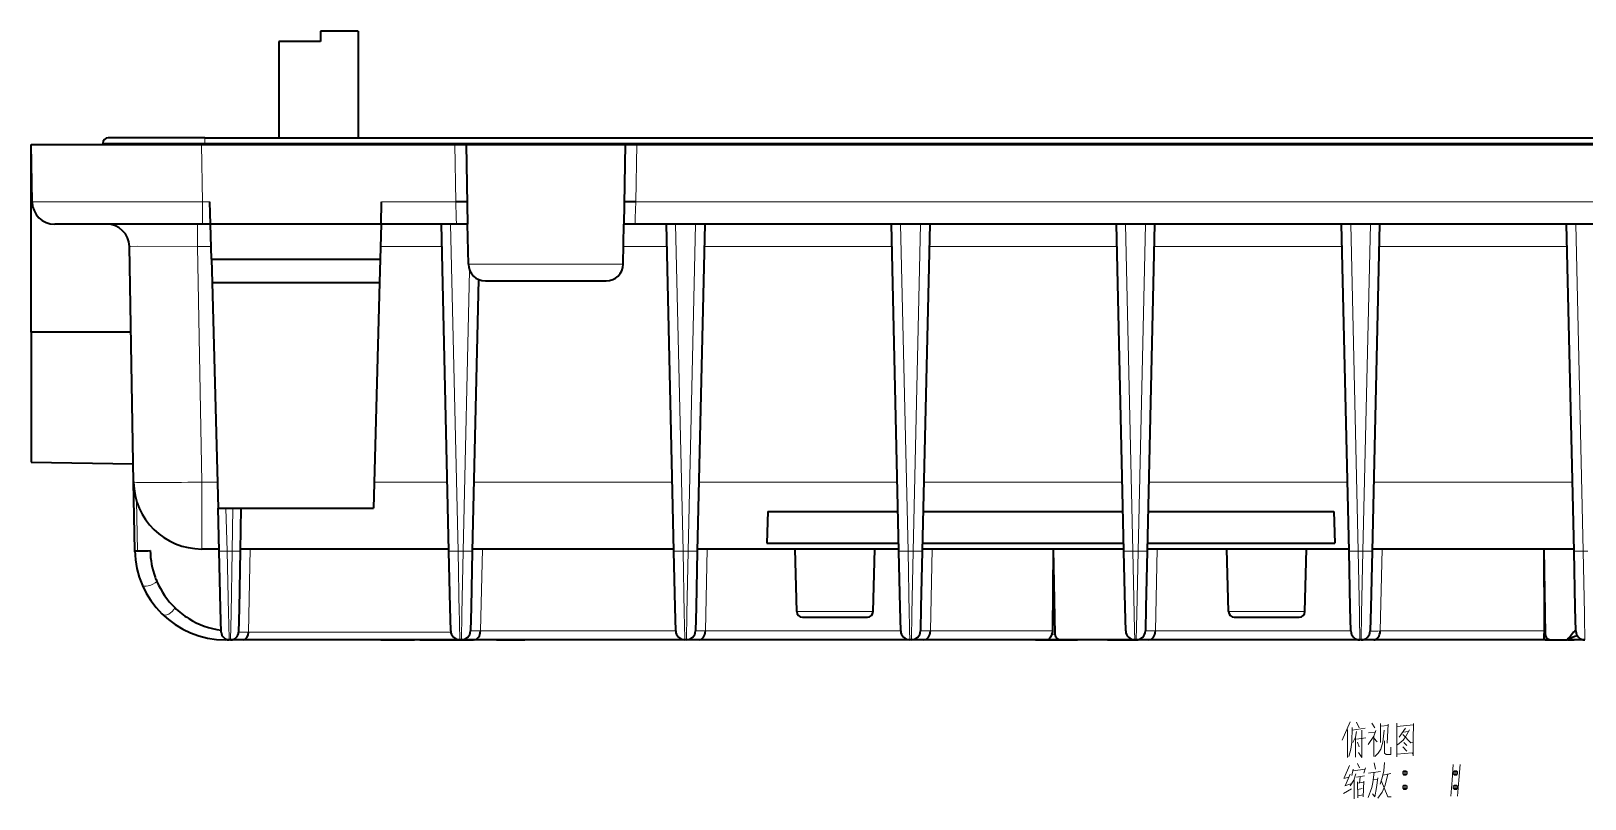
# Model space of a CAD drawing. Header units: millimetres. Extents: x -2350 to -557, y -483 to 312.
# Drawn here: x -2179 to -2042.3, y -278.7 to -211.1 of the extents above; entities that cross this region are included whole.
import ezdxf

# ---------------------------------------------------------------- set-up
doc = ezdxf.new("R2010")
doc.units = ezdxf.units.MM
doc.header["$LTSCALE"] = 0.5
doc.layers.get('0').update_dxf_attribs({"lineweight": 0})

msp = doc.modelspace()

# ---------------------------------------------------------------- linework, layer by layer
at = {"color": 7, "lineweight": 35, "ltscale": 0.022648}
msp.add_line((-2153.533, -211.097), (-2153.549, -212.002), dxfattribs=at)
at = {"color": 7, "lineweight": 35, "ltscale": 0.083135}
msp.add_line((-2150.208, -211.097), (-2153.533, -211.097), dxfattribs=at)
at = {"color": 7, "lineweight": 35, "ltscale": 0.235}
msp.add_line((-2150.208, -211.097), (-2150.208, -220.497), dxfattribs=at)
at = {"color": 7, "lineweight": 35, "ltscale": 0.091469}
msp.add_line((-2153.549, -212.002), (-2157.208, -212.002), dxfattribs=at)
at = {"color": 7, "lineweight": 35, "ltscale": 0.212355}
msp.add_line((-2157.208, -212.002), (-2157.208, -220.497), dxfattribs=at)
at = {"color": 7, "lineweight": 35, "ltscale": 0.374943}
msp.add_line((-2179.008, -221.097), (-2164.01, -221.097), dxfattribs=at)
at = {"color": 7, "lineweight": 35, "ltscale": 0.126192}
msp.add_line((-2178.92, -226.143), (-2179.008, -221.097), dxfattribs=at)
at = {"color": 7, "lineweight": 35, "ltscale": 0.4125}
msp.add_line((-2179.008, -237.597), (-2179.008, -221.097), dxfattribs=at)
at = {"color": 7, "lineweight": 35, "ltscale": 0.002964}
msp.add_line((-2172.706, -220.978), (-2172.708, -221.097), dxfattribs=at)
msp.add_line((-2172.706, -220.978), (-2172.708, -221.097), dxfattribs=at)
at = {"color": 7, "lineweight": 35, "ltscale": 0.002962}
msp.add_line((-2172.706, -220.978), (-2172.708, -221.096), dxfattribs=at)
at = {"color": 7, "lineweight": 13, "ltscale": 0.224948}
msp.add_line((-2172.706, -220.978), (-2163.708, -220.978), dxfattribs=at)
at = {"color": 7, "lineweight": 35, "ltscale": 0.2127}
msp.add_line((-2163.708, -220.497), (-2172.216, -220.497), dxfattribs=at)
at = {"color": 7, "lineweight": 13, "ltscale": 0.125892}
for p, q in [((-2163.922, -226.131), (-2164.01, -221.097)), ((-2141.62, -226.131), (-2141.708, -221.097)), ((-2125.708, -221.097), (-2125.796, -226.131))]:
    msp.add_line(p, q, dxfattribs=at)
at = {"color": 7, "lineweight": 35}
for p, q in [((-2164.01, -221.097), (-2141.708, -221.097)), ((-2163.708, -220.497), (-1963.708, -220.497)), ((-2125.708, -221.097), (-2001.708, -221.097)), ((-2142.229, -256.876), (-2142.882, -228.097)), ((-2001.569, -228.097), (-2125.847, -228.097)), ((-2122.429, -256.876), (-2123.082, -228.097)), ((-2119.721, -228.097), (-2120.374, -256.876)), ((-2102.629, -256.876), (-2103.282, -228.097)), ((-2099.921, -228.097), (-2100.574, -256.876)), ((-2082.829, -256.876), (-2083.482, -228.097)), ((-2080.121, -228.097), (-2080.774, -256.876)), ((-2063.012, -256.878), (-2063.665, -228.097)), ((-2060.338, -228.097), (-2060.991, -256.878)), ((-2043.212, -256.878), (-2043.865, -228.097)), ((-2169.989, -250.801), (-2170.352, -230.062)), ((-2139.632, -232.968), (-2140.174, -256.876)), ((-2086.995, -264.694), (-2161.885, -264.694)), ((-2062.111, -264.694), (-2160.36, -264.694)), ((-2090.613, -264.694), (-2140.056, -264.694)), ((-2062.111, -264.694), (-2140.021, -264.694)), ((-2106.795, -264.694), (-2135.553, -264.694)), ((-2062.111, -264.694), (-2120.221, -264.694))]:
    msp.add_line(p, q, dxfattribs=at)
at = {"color": 7, "lineweight": 13, "ltscale": 0.012037}
msp.add_line((-2163.708, -220.497), (-2163.708, -220.978), dxfattribs=at)
at = {"color": 7, "lineweight": 13}
for p, q in [((-1963.708, -220.978), (-2163.708, -220.978)), ((-2001.62, -226.131), (-2125.796, -226.131)), ((-2142.082, -228.097), (-2141.429, -256.876)), ((-2122.282, -228.097), (-2121.629, -256.876)), ((-2121.174, -256.876), (-2120.521, -228.097)), ((-2102.482, -228.097), (-2101.829, -256.876)), ((-2101.374, -256.876), (-2100.721, -228.097)), ((-2082.682, -228.097), (-2082.029, -256.876)), ((-2081.574, -256.876), (-2080.921, -228.097)), ((-2062.865, -228.097), (-2062.212, -256.878)), ((-2061.791, -256.878), (-2061.138, -228.097)), ((-2043.065, -228.097), (-2042.412, -256.878)), ((-2163.99, -250.801), (-2164.352, -230.062)), ((-2140.974, -256.876), (-2140.413, -232.164))]:
    msp.add_line(p, q, dxfattribs=at)
at = {"color": 7, "lineweight": 13, "ltscale": 0.002964}
msp.add_line((-2163.708, -221.097), (-2163.708, -220.978), dxfattribs=at)
at = {"color": 7, "lineweight": 35, "ltscale": 0.024997}
for p, q in [((-2141.708, -221.097), (-2140.708, -221.097)), ((-2126.708, -221.097), (-2125.708, -221.097))]:
    msp.add_line(p, q, dxfattribs=at)
at = {"color": 7, "lineweight": 35, "ltscale": 0.35}
msp.add_line((-2140.708, -221.097), (-2126.708, -221.097), dxfattribs=at)
at = {"color": 7, "lineweight": 35, "ltscale": 0.175027}
for p, q in [((-2140.708, -221.097), (-2140.586, -228.097)), ((-2126.708, -221.097), (-2126.83, -228.097))]:
    msp.add_line(p, q, dxfattribs=at)
at = {"color": 7, "lineweight": 13, "ltscale": 0.049127}
for p, q in [((-2163.922, -226.131), (-2163.922, -228.097)), ((-2164.352, -230.062), (-2164.352, -228.097))]:
    msp.add_line(p, q, dxfattribs=at)
at = {"color": 7, "lineweight": 13, "ltscale": 0.016359}
msp.add_line((-2163.268, -226.131), (-2163.922, -226.131), dxfattribs=at)
at = {"color": 7, "lineweight": 35, "ltscale": 0.02513}
msp.add_line((-2163.239, -227.136), (-2163.268, -226.131), dxfattribs=at)
at = {"color": 7, "lineweight": 35, "ltscale": 0.04914}
msp.add_line((-2148.208, -228.097), (-2148.157, -226.132), dxfattribs=at)
at = {"color": 7, "lineweight": 13, "ltscale": 0.163414}
msp.add_line((-2141.62, -226.131), (-2148.157, -226.132), dxfattribs=at)
at = {"color": 7, "lineweight": 13, "ltscale": 0.034965}
msp.add_line((-2141.583, -227.53), (-2141.62, -226.131), dxfattribs=at)
at = {"color": 7, "lineweight": 13, "ltscale": 0.034964}
msp.add_line((-2125.796, -226.131), (-2125.831, -227.53), dxfattribs=at)
at = {"color": 7, "lineweight": 35, "ltscale": 0.003375}
msp.add_line((-2176.785, -228.097), (-2176.92, -228.097), dxfattribs=at)
at = {"color": 7, "lineweight": 35, "ltscale": 0.014321}
msp.add_line((-2176.213, -228.097), (-2176.785, -228.097), dxfattribs=at)
at = {"color": 7, "lineweight": 35, "ltscale": 0.03025}
msp.add_line((-2175.003, -228.097), (-2176.213, -228.097), dxfattribs=at)
at = {"color": 7, "lineweight": 35, "ltscale": 0.02097}
msp.add_line((-2174.164, -228.097), (-2175.003, -228.097), dxfattribs=at)
at = {"color": 7, "lineweight": 35, "ltscale": 0.052971}
msp.add_line((-2172.045, -228.097), (-2174.164, -228.097), dxfattribs=at)
at = {"color": 7, "lineweight": 35, "ltscale": 0.078407}
msp.add_line((-2168.909, -228.097), (-2172.045, -228.097), dxfattribs=at)
at = {"color": 7, "lineweight": 35, "ltscale": 0.076074}
msp.add_line((-2165.866, -228.097), (-2168.909, -228.097), dxfattribs=at)
at = {"color": 7, "lineweight": 35, "ltscale": 0.048581}
msp.add_line((-2163.922, -228.097), (-2165.866, -228.097), dxfattribs=at)
at = {"color": 7, "lineweight": 35, "ltscale": 0.01786}
msp.add_line((-2163.208, -228.097), (-2163.922, -228.097), dxfattribs=at)
at = {"color": 7, "lineweight": 35, "ltscale": 0.02402}
msp.add_line((-2163.208, -228.097), (-2163.239, -227.136), dxfattribs=at)
at = {"color": 7, "lineweight": 35, "ltscale": 0.375}
msp.add_line((-2148.208, -228.097), (-2163.208, -228.097), dxfattribs=at)
at = {"color": 7, "lineweight": 35, "ltscale": 0.077043}
for p, q in [((-2163.127, -231.177), (-2163.208, -228.097)), ((-2148.208, -228.097), (-2148.289, -231.177))]:
    msp.add_line(p, q, dxfattribs=at)
at = {"color": 7, "lineweight": 35, "ltscale": 0.165987}
msp.add_line((-2141.569, -228.097), (-2148.208, -228.097), dxfattribs=at)
at = {"color": 7, "lineweight": 13, "ltscale": 0.014179}
msp.add_line((-2141.569, -228.097), (-2141.583, -227.53), dxfattribs=at)
at = {"color": 7, "lineweight": 35, "ltscale": 0.01674}
msp.add_line((-2140.899, -228.097), (-2141.569, -228.097), dxfattribs=at)
at = {"color": 7, "lineweight": 35, "ltscale": 0.007419}
msp.add_line((-2140.602, -228.097), (-2140.899, -228.097), dxfattribs=at)
at = {"color": 7, "lineweight": 35, "ltscale": 0.000408936}
msp.add_line((-2140.586, -228.097), (-2140.602, -228.097), dxfattribs=at)
at = {"color": 7, "lineweight": 35, "ltscale": 0.088168}
for p, q in [((-2140.524, -231.623), (-2140.586, -228.097)), ((-2126.892, -231.623), (-2126.83, -228.097))]:
    msp.add_line(p, q, dxfattribs=at)
at = {"color": 7, "lineweight": 35, "ltscale": 0.000442537}
msp.add_line((-2126.812, -228.097), (-2126.83, -228.097), dxfattribs=at)
at = {"color": 7, "lineweight": 35, "ltscale": 0.007416}
msp.add_line((-2126.516, -228.098), (-2126.812, -228.097), dxfattribs=at)
at = {"color": 7, "lineweight": 13, "ltscale": 0.01418}
msp.add_line((-2125.831, -227.53), (-2125.847, -228.097), dxfattribs=at)
at = {"color": 7, "lineweight": 13, "ltscale": 0.029897}
msp.add_line((-2164.352, -230.062), (-2163.157, -230.062), dxfattribs=at)
at = {"color": 7, "lineweight": 13, "ltscale": 0.13555}
msp.add_line((-2148.259, -230.062), (-2142.837, -230.062), dxfattribs=at)
at = {"color": 7, "lineweight": 13, "ltscale": 0.095676}
msp.add_line((-2126.864, -230.062), (-2123.037, -230.062), dxfattribs=at)
at = {"color": 7, "lineweight": 13, "ltscale": 0.413203}
for p, q in [((-2119.766, -230.062), (-2103.237, -230.062)), ((-2099.966, -230.062), (-2083.437, -230.062))]:
    msp.add_line(p, q, dxfattribs=at)
at = {"color": 7, "lineweight": 13, "ltscale": 0.413632}
msp.add_line((-2080.166, -230.062), (-2063.62, -230.062), dxfattribs=at)
at = {"color": 7, "lineweight": 13, "ltscale": 0.414059}
msp.add_line((-2060.383, -230.062), (-2043.82, -230.062), dxfattribs=at)
at = {"color": 7, "lineweight": 35, "ltscale": 0.370966}
msp.add_line((-2163.127, -231.177), (-2148.289, -231.177), dxfattribs=at)
at = {"color": 7, "lineweight": 35, "ltscale": 0.051362}
for p, q in [((-2163.127, -231.177), (-2163.074, -233.231)), ((-2148.289, -231.177), (-2148.342, -233.231))]:
    msp.add_line(p, q, dxfattribs=at)
at = {"color": 7, "lineweight": 13, "ltscale": 0.340814}
msp.add_line((-2140.524, -231.623), (-2126.892, -231.623), dxfattribs=at)
at = {"color": 7, "lineweight": 35, "ltscale": 0.368277}
msp.add_line((-2163.074, -233.231), (-2148.342, -233.231), dxfattribs=at)
at = {"color": 7, "lineweight": 35, "ltscale": 0.496809}
for p, q in [((-2163.074, -233.231), (-2162.553, -253.097)), ((-2148.342, -233.231), (-2148.863, -253.097))]:
    msp.add_line(p, q, dxfattribs=at)
at = {"color": 7, "lineweight": 35, "ltscale": 0.265823}
msp.add_line((-2139.024, -233.097), (-2128.392, -233.097), dxfattribs=at)
at = {"color": 7, "lineweight": 35, "ltscale": 0.286425}
msp.add_line((-2179.008, -237.597), (-2179.008, -249.054), dxfattribs=at)
at = {"color": 7, "lineweight": 35, "ltscale": 0.219701}
msp.add_line((-2170.22, -237.599), (-2179.008, -237.597), dxfattribs=at)
at = {"color": 7, "lineweight": 35, "ltscale": 0.224802}
msp.add_line((-2179.008, -249.054), (-2170.017, -249.21), dxfattribs=at)
msp.add_line((-2179.008, -249.054), (-2170.017, -249.21), dxfattribs=at)
msp.add_line((-2179.008, -249.054), (-2170.017, -249.21), dxfattribs=at)
at = {"color": 7, "lineweight": 35, "ltscale": 0.15084}
msp.add_line((-2169.884, -256.834), (-2169.989, -250.801), dxfattribs=at)
at = {"color": 7, "lineweight": 13, "ltscale": 0.034424}
msp.add_line((-2162.613, -250.801), (-2163.99, -250.801), dxfattribs=at)
at = {"color": 7, "lineweight": 13, "ltscale": 0.147382}
msp.add_line((-2163.99, -250.801), (-2163.99, -256.697), dxfattribs=at)
at = {"color": 7, "lineweight": 13, "ltscale": 0.160893}
msp.add_line((-2142.367, -250.801), (-2148.803, -250.801), dxfattribs=at)
at = {"color": 7, "lineweight": 13, "ltscale": 0.436736}
for p, q in [((-2122.567, -250.801), (-2140.036, -250.801)), ((-2120.236, -250.801), (-2102.767, -250.801)), ((-2100.436, -250.801), (-2082.967, -250.801))]:
    msp.add_line(p, q, dxfattribs=at)
at = {"color": 7, "lineweight": 13, "ltscale": 0.437164}
msp.add_line((-2080.636, -250.801), (-2063.15, -250.801), dxfattribs=at)
at = {"color": 7, "lineweight": 13, "ltscale": 0.437592}
msp.add_line((-2060.853, -250.801), (-2043.35, -250.801), dxfattribs=at)
at = {"color": 7, "lineweight": 13, "ltscale": 0.109545}
msp.add_line((-2169.65, -256.838), (-2169.726, -252.457), dxfattribs=at)
at = {"color": 7, "lineweight": 35, "ltscale": 0.342267}
msp.add_line((-2162.553, -253.097), (-2148.863, -253.097), dxfattribs=at)
at = {"color": 7, "lineweight": 35, "ltscale": 0.094576}
msp.add_line((-2162.454, -256.878), (-2162.553, -253.097), dxfattribs=at)
at = {"color": 7, "lineweight": 13, "ltscale": 0.094515}
msp.add_line((-2161.854, -253.097), (-2161.755, -256.876), dxfattribs=at)
at = {"color": 7, "lineweight": 13, "ltscale": 0.094497}
msp.add_line((-2161.319, -256.876), (-2161.253, -253.097), dxfattribs=at)
at = {"color": 7, "lineweight": 35, "ltscale": 0.094405}
msp.add_line((-2160.553, -253.097), (-2160.619, -256.872), dxfattribs=at)
at = {"color": 7, "lineweight": 35, "ltscale": 0.070043}
for p, q in [((-2114.16, -253.397), (-2114.258, -256.197)), ((-2064.356, -253.397), (-2064.258, -256.197))]:
    msp.add_line(p, q, dxfattribs=at)
at = {"color": 7, "lineweight": 35, "ltscale": 0.286307}
msp.add_line((-2114.16, -253.397), (-2102.708, -253.397), dxfattribs=at)
at = {"color": 7, "lineweight": 35, "ltscale": 0.43968}
msp.add_line((-2100.495, -253.397), (-2082.908, -253.397), dxfattribs=at)
at = {"color": 7, "lineweight": 35, "ltscale": 0.408485}
msp.add_line((-2080.695, -253.397), (-2064.356, -253.397), dxfattribs=at)
at = {"color": 7, "lineweight": 35, "ltscale": 0.000777966}
msp.add_line((-2169.884, -256.865), (-2169.884, -256.834), dxfattribs=at)
at = {"color": 7, "lineweight": 35, "ltscale": 0.001448}
msp.add_line((-2169.883, -256.892), (-2169.884, -256.834), dxfattribs=at)
at = {"color": 7, "lineweight": 35, "ltscale": 0.002058}
msp.add_line((-2169.882, -256.916), (-2169.884, -256.834), dxfattribs=at)
at = {"color": 7, "lineweight": 35, "ltscale": 0.002623}
msp.add_line((-2169.882, -256.939), (-2169.884, -256.834), dxfattribs=at)
at = {"color": 7, "lineweight": 35, "ltscale": 0.000494851}
msp.add_line((-2169.649, -256.858), (-2169.65, -256.838), dxfattribs=at)
at = {"color": 7, "lineweight": 35, "ltscale": 0.038284}
msp.add_line((-2162.459, -256.697), (-2163.99, -256.697), dxfattribs=at)
at = {"color": 7, "lineweight": 35, "ltscale": 0.038283}
msp.add_line((-2162.459, -256.697), (-2163.99, -256.697), dxfattribs=at)
at = {"color": 7, "lineweight": 35, "ltscale": 0.126406}
msp.add_line((-2162.322, -261.933), (-2162.454, -256.878), dxfattribs=at)
at = {"color": 7, "lineweight": 13, "ltscale": 0.010886}
msp.add_line((-2161.755, -256.876), (-2161.319, -256.876), dxfattribs=at)
at = {"color": 7, "lineweight": 13, "ltscale": 0.138517}
msp.add_line((-2161.755, -256.876), (-2161.627, -262.415), dxfattribs=at)
at = {"color": 7, "lineweight": 13, "ltscale": 0.138496}
msp.add_line((-2161.407, -262.415), (-2161.319, -256.876), dxfattribs=at)
at = {"color": 7, "lineweight": 35, "ltscale": 0.126382}
msp.add_line((-2160.619, -256.872), (-2160.707, -261.927), dxfattribs=at)
at = {"color": 7, "lineweight": 35, "ltscale": 0.459579}
msp.add_line((-2142.233, -256.697), (-2160.616, -256.697), dxfattribs=at)
at = {"color": 7, "lineweight": 35, "ltscale": 0.456073}
msp.add_line((-2142.233, -256.697), (-2160.476, -256.697), dxfattribs=at)
at = {"color": 7, "lineweight": 13, "ltscale": 0.182869}
msp.add_line((-2159.738, -256.697), (-2159.865, -264.01), dxfattribs=at)
at = {"color": 7, "lineweight": 35, "ltscale": 0.124664}
for p, q in [((-2142.116, -261.861), (-2142.229, -256.876)), ((-2140.174, -256.876), (-2140.287, -261.861)), ((-2122.316, -261.861), (-2122.429, -256.876)), ((-2120.374, -256.876), (-2120.487, -261.861)), ((-2102.516, -261.861), (-2102.629, -256.876)), ((-2100.574, -256.876), (-2100.687, -261.861)), ((-2082.716, -261.861), (-2082.829, -256.876)), ((-2080.774, -256.876), (-2080.887, -261.861)), ((-2062.899, -261.863), (-2063.012, -256.878)), ((-2060.991, -256.878), (-2061.104, -261.863)), ((-2043.099, -261.863), (-2043.212, -256.878))]:
    msp.add_line(p, q, dxfattribs=at)
at = {"color": 7, "lineweight": 13, "ltscale": 0.011382}
for p, q in [((-2141.429, -256.876), (-2140.974, -256.876)), ((-2121.629, -256.876), (-2121.174, -256.876)), ((-2082.029, -256.876), (-2081.574, -256.876))]:
    msp.add_line(p, q, dxfattribs=at)
at = {"color": 7, "lineweight": 13, "ltscale": 0.138507}
for p, q in [((-2141.429, -256.876), (-2141.32, -262.415)), ((-2121.629, -256.876), (-2121.52, -262.415)), ((-2101.829, -256.876), (-2101.72, -262.415)), ((-2082.029, -256.876), (-2081.92, -262.415)), ((-2062.212, -256.878), (-2062.103, -262.417)), ((-2042.412, -256.878), (-2042.303, -262.417))]:
    msp.add_line(p, q, dxfattribs=at)
at = {"color": 7, "lineweight": 13, "ltscale": 0.138508}
for p, q in [((-2141.087, -262.415), (-2140.974, -256.876)), ((-2121.287, -262.415), (-2121.174, -256.876)), ((-2101.487, -262.415), (-2101.374, -256.876)), ((-2081.687, -262.415), (-2081.574, -256.876)), ((-2061.904, -262.417), (-2061.791, -256.878))]:
    msp.add_line(p, q, dxfattribs=at)
at = {"color": 7, "lineweight": 35, "ltscale": 0.443425}
for p, q in [((-2122.433, -256.697), (-2140.17, -256.697)), ((-2122.433, -256.697), (-2140.17, -256.697)), ((-2102.633, -256.697), (-2120.37, -256.697)), ((-2102.633, -256.697), (-2120.37, -256.697)), ((-2082.833, -256.697), (-2100.57, -256.697)), ((-2082.833, -256.697), (-2100.57, -256.697))]:
    msp.add_line(p, q, dxfattribs=at)
at = {"color": 7, "lineweight": 13, "ltscale": 0.180445}
for p, q in [((-2139.292, -256.697), (-2139.455, -263.913)), ((-2119.492, -256.697), (-2119.655, -263.913)), ((-2099.692, -256.697), (-2099.855, -263.913)), ((-2079.892, -256.697), (-2080.055, -263.913))]:
    msp.add_line(p, q, dxfattribs=at)
at = {"color": 7, "lineweight": 35, "ltscale": 0.29034}
msp.add_line((-2114.258, -256.197), (-2102.644, -256.197), dxfattribs=at)
at = {"color": 7, "lineweight": 35, "ltscale": 0.137874}
for p, q in [((-2111.614, -262.21), (-2111.758, -256.697)), ((-2104.902, -262.21), (-2104.758, -256.697)), ((-2073.614, -262.21), (-2073.758, -256.697)), ((-2066.902, -262.21), (-2066.758, -256.697))]:
    msp.add_line(p, q, dxfattribs=at)
at = {"color": 7, "lineweight": 13, "ltscale": 0.011383}
msp.add_line((-2101.829, -256.876), (-2101.374, -256.876), dxfattribs=at)
at = {"color": 7, "lineweight": 35, "ltscale": 0.442857}
msp.add_line((-2100.559, -256.197), (-2082.844, -256.197), dxfattribs=at)
at = {"color": 7, "lineweight": 35, "ltscale": 0.180404}
msp.add_line((-2089.088, -263.913), (-2089.032, -256.697), dxfattribs=at)
at = {"color": 7, "lineweight": 35, "ltscale": 0.187765}
msp.add_line((-2088.883, -264.206), (-2089.032, -256.697), dxfattribs=at)
at = {"color": 7, "lineweight": 35, "ltscale": 0.443854}
msp.add_line((-2063.016, -256.697), (-2080.77, -256.697), dxfattribs=at)
msp.add_line((-2063.016, -256.697), (-2080.77, -256.697), dxfattribs=at)
at = {"color": 7, "lineweight": 35, "ltscale": 0.412518}
msp.add_line((-2080.759, -256.197), (-2064.258, -256.197), dxfattribs=at)
at = {"color": 7, "lineweight": 13, "ltscale": 0.010524}
for p, q in [((-2062.212, -256.878), (-2061.791, -256.878)), ((-2042.412, -256.878), (-2041.991, -256.878))]:
    msp.add_line(p, q, dxfattribs=at)
at = {"color": 7, "lineweight": 35, "ltscale": 0.444281}
msp.add_line((-2043.216, -256.697), (-2060.987, -256.697), dxfattribs=at)
msp.add_line((-2043.216, -256.697), (-2060.987, -256.697), dxfattribs=at)
at = {"color": 7, "lineweight": 13, "ltscale": 0.1805}
msp.add_line((-2060.109, -256.697), (-2060.272, -263.915), dxfattribs=at)
at = {"color": 7, "lineweight": 35, "ltscale": 0.18781}
msp.add_line((-2045.724, -264.208), (-2045.85, -256.697), dxfattribs=at)
at = {"color": 7, "lineweight": 35, "ltscale": 0.168885}
msp.add_line((-2045.812, -263.452), (-2045.85, -256.697), dxfattribs=at)
at = {"color": 7, "lineweight": 35, "ltscale": 0.052014}
msp.add_line((-2162.267, -264.013), (-2162.322, -261.933), dxfattribs=at)
at = {"color": 7, "lineweight": 13, "ltscale": 0.056991}
msp.add_line((-2161.444, -264.694), (-2161.407, -262.415), dxfattribs=at)
at = {"color": 7, "lineweight": 35, "ltscale": 0.052004}
msp.add_line((-2160.707, -261.927), (-2160.744, -264.007), dxfattribs=at)
at = {"color": 7, "lineweight": 35, "ltscale": 0.051297}
for p, q in [((-2142.069, -263.913), (-2142.116, -261.861)), ((-2140.287, -261.861), (-2140.334, -263.913)), ((-2122.269, -263.913), (-2122.316, -261.861)), ((-2120.487, -261.861), (-2120.534, -263.913)), ((-2102.469, -263.913), (-2102.516, -261.861)), ((-2100.687, -261.861), (-2100.734, -263.913)), ((-2082.669, -263.913), (-2082.716, -261.861)), ((-2080.887, -261.861), (-2080.934, -263.913)), ((-2062.852, -263.915), (-2062.899, -261.863)), ((-2061.104, -261.863), (-2061.151, -263.915)), ((-2043.052, -263.915), (-2043.099, -261.863))]:
    msp.add_line(p, q, dxfattribs=at)
at = {"color": 7, "lineweight": 13, "ltscale": 0.056995}
for p, q in [((-2141.134, -264.694), (-2141.087, -262.415)), ((-2121.334, -264.694), (-2121.287, -262.415)), ((-2101.534, -264.694), (-2101.487, -262.415)), ((-2081.734, -264.694), (-2081.687, -262.415)), ((-2061.951, -264.697), (-2061.904, -262.417))]:
    msp.add_line(p, q, dxfattribs=at)
at = {"color": 7, "lineweight": 13, "ltscale": 0.167783}
for p, q in [((-2104.902, -262.21), (-2111.614, -262.21)), ((-2066.902, -262.21), (-2073.614, -262.21))]:
    msp.add_line(p, q, dxfattribs=at)
at = {"color": 7, "lineweight": 13, "ltscale": 0.429652}
for p, q in [((-2139.455, -263.913), (-2122.269, -263.913)), ((-2119.655, -263.913), (-2102.469, -263.913))]:
    msp.add_line(p, q, dxfattribs=at)
at = {"color": 7, "lineweight": 35, "ltscale": 0.14279}
for p, q in [((-2111.114, -262.697), (-2105.402, -262.697)), ((-2073.114, -262.697), (-2067.402, -262.697))]:
    msp.add_line(p, q, dxfattribs=at)
at = {"color": 7, "lineweight": 13, "ltscale": 0.269194}
msp.add_line((-2099.855, -263.913), (-2089.088, -263.913), dxfattribs=at)
at = {"color": 7, "lineweight": 13, "ltscale": 0.43008}
msp.add_line((-2080.055, -263.913), (-2062.852, -263.913), dxfattribs=at)
at = {"color": 7, "lineweight": 13, "ltscale": 0.361586}
msp.add_line((-2060.272, -263.915), (-2045.809, -263.915), dxfattribs=at)
at = {"color": 7, "lineweight": 35, "ltscale": 0.011571}
msp.add_line((-2045.809, -263.915), (-2045.812, -263.452), dxfattribs=at)
at = {"color": 7, "lineweight": 35, "ltscale": 0.427385}
msp.add_line((-2144.79, -264.694), (-2161.885, -264.694), dxfattribs=at)
at = {"color": 7, "lineweight": 35, "ltscale": 0.341275}
msp.add_line((-2148.234, -264.694), (-2161.885, -264.694), dxfattribs=at)
at = {"color": 7, "lineweight": 35, "ltscale": 0.003101}
msp.add_line((-2161.444, -264.694), (-2161.568, -264.694), dxfattribs=at)
at = {"color": 7, "lineweight": 35, "ltscale": 0.027087}
msp.add_line((-2160.36, -264.694), (-2161.444, -264.694), dxfattribs=at)
at = {"color": 7, "lineweight": 13, "ltscale": 0.445108}
msp.add_line((-2159.865, -264.01), (-2142.061, -264.01), dxfattribs=at)
at = {"color": 7, "lineweight": 35, "ltscale": 0.000396852}
msp.add_line((-2148.234, -264.694), (-2148.25, -264.694), dxfattribs=at)
at = {"color": 7, "lineweight": 35, "ltscale": 0.004952}
msp.add_line((-2148.234, -264.694), (-2148.036, -264.694), dxfattribs=at)
at = {"color": 7, "lineweight": 35, "ltscale": 0.000926491}
msp.add_line((-2148.194, -264.693), (-2148.156, -264.694), dxfattribs=at)
at = {"color": 7, "lineweight": 35, "ltscale": 0.069509}
msp.add_line((-2148.036, -264.694), (-2145.256, -264.694), dxfattribs=at)
at = {"color": 7, "lineweight": 35, "ltscale": 0.060497}
msp.add_line((-2142.836, -264.694), (-2145.256, -264.694), dxfattribs=at)
at = {"color": 7, "lineweight": 35, "ltscale": 0.023767}
msp.add_line((-2144.79, -264.694), (-2143.839, -264.694), dxfattribs=at)
at = {"color": 7, "lineweight": 35, "ltscale": 0.062439}
for p, q in [((-2143.839, -264.694), (-2141.342, -264.694)), ((-2138.05, -264.694), (-2135.553, -264.694))]:
    msp.add_line(p, q, dxfattribs=at)
at = {"color": 7, "lineweight": 35, "ltscale": 0.069508}
msp.add_line((-2142.836, -264.694), (-2140.056, -264.694), dxfattribs=at)
at = {"color": 7, "lineweight": 35, "ltscale": 0.368677}
msp.add_line((-2126.595, -264.694), (-2141.342, -264.694), dxfattribs=at)
at = {"color": 7, "lineweight": 35, "ltscale": 0.003398}
msp.add_line((-2141.134, -264.694), (-2141.27, -264.694), dxfattribs=at)
at = {"color": 7, "lineweight": 35, "ltscale": 0.027818}
for p, q in [((-2140.021, -264.694), (-2141.134, -264.694)), ((-2120.221, -264.694), (-2121.334, -264.694)), ((-2100.421, -264.694), (-2101.534, -264.694)), ((-2080.621, -264.694), (-2081.734, -264.694))]:
    msp.add_line(p, q, dxfattribs=at)
at = {"color": 7, "lineweight": 35, "ltscale": 0.014337}
msp.add_line((-2138.03, -264.694), (-2138.604, -264.694), dxfattribs=at)
at = {"color": 7, "lineweight": 35, "ltscale": 0.016104}
msp.add_line((-2125.951, -264.694), (-2126.595, -264.694), dxfattribs=at)
at = {"color": 7, "lineweight": 35, "ltscale": 0.003397}
for p, q in [((-2121.334, -264.694), (-2121.469, -264.694)), ((-2101.534, -264.694), (-2101.669, -264.694)), ((-2081.734, -264.694), (-2081.869, -264.694))]:
    msp.add_line(p, q, dxfattribs=at)
at = {"color": 7, "lineweight": 35, "ltscale": 0.016106}
for p, q in [((-2106.15, -264.694), (-2106.795, -264.694)), ((-2086.351, -264.694), (-2086.995, -264.694)), ((-2066.551, -264.694), (-2067.195, -264.694))]:
    msp.add_line(p, q, dxfattribs=at)
at = {"color": 7, "lineweight": 35, "ltscale": 0.270842}
msp.add_line((-2089.587, -264.694), (-2100.421, -264.694), dxfattribs=at)
at = {"color": 7, "lineweight": 35, "ltscale": 0.024864}
msp.add_line((-2090.613, -264.694), (-2089.618, -264.694), dxfattribs=at)
at = {"color": 7, "lineweight": 35, "ltscale": 0.067763}
for p, q in [((-2089.618, -264.694), (-2086.908, -264.694)), ((-2084.284, -264.694), (-2081.574, -264.694))]:
    msp.add_line(p, q, dxfattribs=at)
at = {"color": 7, "lineweight": 35, "ltscale": 0.028868}
msp.add_line((-2089.587, -264.694), (-2088.432, -264.694), dxfattribs=at)
at = {"color": 7, "lineweight": 13, "ltscale": 0.006862}
msp.add_line((-2088.883, -264.206), (-2089.157, -264.206), dxfattribs=at)
at = {"color": 7, "lineweight": 35, "ltscale": 0.176884}
msp.add_line((-2081.357, -264.694), (-2088.432, -264.694), dxfattribs=at)
at = {"color": 7, "lineweight": 35, "ltscale": 0.010158}
msp.add_line((-2084.16, -264.694), (-2084.566, -264.694), dxfattribs=at)
at = {"color": 7, "lineweight": 35, "ltscale": 0.001367}
msp.add_line((-2084.16, -264.694), (-2084.215, -264.694), dxfattribs=at)
at = {"color": 7, "lineweight": 35, "ltscale": 0.359474}
msp.add_line((-2067.195, -264.694), (-2081.574, -264.694), dxfattribs=at)
at = {"color": 7, "lineweight": 35, "ltscale": 0.481145}
msp.add_line((-2062.111, -264.694), (-2081.357, -264.694), dxfattribs=at)
at = {"color": 7, "lineweight": 35, "ltscale": 0.462735}
msp.add_line((-2062.111, -264.694), (-2080.621, -264.694), dxfattribs=at)
at = {"color": 7, "lineweight": 35, "ltscale": 0.002541}
msp.add_line((-2061.951, -264.697), (-2062.052, -264.697), dxfattribs=at)
at = {"color": 7, "lineweight": 35, "ltscale": 0.027817}
msp.add_line((-2060.838, -264.697), (-2061.951, -264.697), dxfattribs=at)
at = {"color": 7, "lineweight": 35, "ltscale": 0.377127}
msp.add_line((-2045.753, -264.697), (-2060.838, -264.697), dxfattribs=at)
at = {"color": 7, "lineweight": 13, "ltscale": 0.002736}
msp.add_line((-2045.724, -264.208), (-2045.834, -264.208), dxfattribs=at)
at = {"color": 7, "lineweight": 35, "ltscale": 0.009969}
msp.add_line((-2045.753, -264.697), (-2045.354, -264.697), dxfattribs=at)
at = {"color": 7, "lineweight": 35, "ltscale": 0.038629}
msp.add_line((-2045.354, -264.697), (-2043.809, -264.697), dxfattribs=at)
at = {"color": 7, "lineweight": 35, "ltscale": 0.000961304}
msp.add_line((-2043.771, -264.697), (-2043.809, -264.697), dxfattribs=at)
at = {"color": 7, "lineweight": 35, "ltscale": 0.014009}
msp.add_line((-2043.767, -264.694), (-2043.207, -264.694), dxfattribs=at)
at = {"color": 7, "lineweight": 35, "ltscale": 0.036397}
msp.add_line((-2042.311, -264.694), (-2043.767, -264.694), dxfattribs=at)
at = {"color": 7, "lineweight": 35, "ltscale": 0.036401}
msp.add_line((-2042.311, -264.694), (-2043.767, -264.694), dxfattribs=at)
at = {"color": 7, "lineweight": 35, "ltscale": 0.036391}
msp.add_line((-2042.311, -264.694), (-2043.767, -264.694), dxfattribs=at)
at = {"color": 7, "lineweight": 35, "ltscale": 0.021825}
msp.add_line((-2042.334, -264.694), (-2043.207, -264.694), dxfattribs=at)
at = {"color": 7, "lineweight": 13}
for points in [[(-2163.922, -226.131), (-2178.316, -226.14), (-2178.886, -226.141), (-2178.915, -226.142), (-2178.92, -226.143)], [(-2170.351, -230.062), (-2170.35, -230.061), (-2170.342, -230.06), (-2170.268, -230.056), (-2169.645, -230.049), (-2164.352, -230.062)], [(-2141.429, -256.876), (-2142.084, -256.883), (-2142.223, -256.878), (-2142.227, -256.877), (-2142.229, -256.876)], [(-2121.629, -256.876), (-2122.284, -256.883), (-2122.423, -256.878), (-2122.427, -256.877), (-2122.429, -256.876)], [(-2102.629, -256.876), (-2102.628, -256.877), (-2102.626, -256.877), (-2102.621, -256.878), (-2102.551, -256.882), (-2101.829, -256.876)], [(-2082.029, -256.876), (-2082.684, -256.883), (-2082.823, -256.878), (-2082.827, -256.877), (-2082.829, -256.876)], [(-2042.412, -256.878), (-2043.067, -256.885), (-2043.206, -256.88), (-2043.21, -256.879), (-2043.212, -256.878)], [(-2062.903, -271.911), (-2063.603, -273.521)], [(-2062.343, -271.946), (-2062.133, -272.436)], [(-2061.013, -272.016), (-2060.733, -272.436)], [(-2060.243, -272.051), (-2060.243, -273.731)], [(-2059.648, -273.801), (-2059.578, -272.121)], [(-2058.808, -272.016), (-2058.808, -273.486), (-2058.808, -274.991)], [(-2058.808, -272.051), (-2058.808, -273.451), (-2058.808, -274.851)], [(-2057.373, -274.816), (-2057.373, -273.451), (-2057.338, -272.051)], [(-2063.148, -272.576), (-2063.148, -273.801), (-2063.148, -275.061)], [(-2062.728, -272.401), (-2062.763, -273.696)], [(-2062.728, -272.646), (-2061.608, -272.471)], [(-2062.448, -273.276), (-2062.693, -273.731)], [(-2062.343, -272.751), (-2062.448, -273.276)], [(-2062.448, -273.276), (-2062.448, -275.026)], [(-2062.343, -273.451), (-2061.538, -273.311)], [(-2061.888, -272.646), (-2061.888, -273.836), (-2061.888, -275.061)], [(-2060.663, -272.681), (-2060.838, -273.171), (-2061.328, -273.906)], [(-2061.293, -272.891), (-2060.733, -272.821)], [(-2060.838, -273.171), (-2060.838, -274.956)], [(-2060.838, -273.346), (-2060.523, -273.661)], [(-2059.578, -272.226), (-2060.243, -272.296)], [(-2059.928, -272.646), (-2060.033, -273.696)], [(-2057.338, -272.191), (-2058.808, -272.331)], [(-2058.038, -272.471), (-2058.598, -273.276)], [(-2058.283, -273.031), (-2057.583, -273.766)], [(-2058.248, -272.821), (-2057.793, -272.751)], [(-2058.248, -273.521), (-2058.038, -273.241)], [(-2058.038, -273.241), (-2057.688, -272.611)], [(-2062.868, -274.326), (-2063.043, -274.956)], [(-2062.763, -273.696), (-2062.868, -274.326)], [(-2062.273, -273.696), (-2062.133, -274.116)], [(-2061.888, -275.061), (-2062.168, -274.606)], [(-2060.733, -274.956), (-2060.453, -274.676)], [(-2060.453, -274.676), (-2060.208, -274.326)], [(-2060.033, -273.696), (-2060.208, -274.326)], [(-2059.893, -274.676), (-2059.893, -273.591)], [(-2059.753, -274.781), (-2059.893, -274.676)], [(-2059.333, -274.781), (-2059.753, -274.781)], [(-2059.333, -274.151), (-2059.333, -274.781)], [(-2058.808, -274.746), (-2057.443, -274.641)], [(-2058.738, -273.941), (-2058.248, -273.521)], [(-2058.283, -274.116), (-2057.933, -274.501)], [(-2058.178, -273.731), (-2057.933, -274.011)], [(-2057.583, -273.766), (-2057.408, -273.731)], [(-2057.373, -274.921), (-2057.373, -274.816), (-2057.443, -274.641)], [(-2062.973, -275.761), (-2063.428, -276.846)], [(-2062.658, -276.076), (-2062.763, -276.636)], [(-2062.658, -276.216), (-2061.608, -276.076)], [(-2062.273, -275.586), (-2062.098, -275.971)], [(-2061.573, -275.971), (-2061.713, -276.426)], [(-2060.803, -275.516), (-2060.698, -276.076)], [(-2059.963, -276.216), (-2060.103, -276.846)], [(-2059.893, -275.481), (-2059.963, -276.216)], [(-2053.838, -275.656), (-2053.943, -277.056), (-2054.048, -278.456)], [(-2053.243, -275.656), (-2053.348, -277.056), (-2053.453, -278.456)], [(-2063.043, -276.776), (-2063.463, -276.916)], [(-2063.393, -277.546), (-2062.868, -277.371)], [(-2062.903, -276.531), (-2063.358, -277.546)], [(-2062.588, -277.056), (-2062.903, -277.546)], [(-2062.413, -276.496), (-2062.588, -277.056)], [(-2062.553, -276.986), (-2062.553, -278.701)], [(-2062.343, -276.776), (-2061.643, -276.671)], [(-2062.273, -277.196), (-2062.238, -278.596)], [(-2062.273, -277.301), (-2061.748, -277.231)], [(-2062.028, -276.741), (-2062.098, -277.301)], [(-2061.713, -277.126), (-2061.783, -278.526)], [(-2060.803, -276.356), (-2060.908, -277.266), (-2061.013, -277.686), (-2061.328, -278.561)], [(-2061.293, -276.426), (-2060.243, -276.286)], [(-2060.488, -276.846), (-2060.593, -277.686), (-2060.733, -278.526), (-2060.943, -278.246)], [(-2060.873, -277.021), (-2060.488, -276.951)], [(-2060.103, -276.846), (-2060.278, -277.406)], [(-2060.173, -277.091), (-2059.613, -278.526)], [(-2059.823, -277.476), (-2060.103, -278.106)], [(-2060.033, -276.601), (-2059.333, -276.461)], [(-2059.613, -276.531), (-2059.823, -277.476)], [(-2058.283, -276.391), (-2057.898, -276.391)], [(-2058.248, -276.286), (-2057.933, -276.286)], [(-2058.248, -276.531), (-2057.933, -276.531)], [(-2058.248, -277.546), (-2057.933, -277.546)], [(-2053.838, -276.391), (-2053.453, -276.391)], [(-2053.803, -276.286), (-2053.488, -276.286)], [(-2053.803, -276.531), (-2053.488, -276.531)], [(-2053.803, -277.546), (-2053.488, -277.546)], [(-2063.498, -278.211), (-2062.798, -277.826)], [(-2062.238, -277.861), (-2061.853, -277.791)], [(-2061.783, -278.351), (-2062.203, -278.421)], [(-2060.103, -278.106), (-2060.488, -278.631)], [(-2059.613, -278.526), (-2059.298, -278.526)], [(-2058.283, -277.651), (-2057.898, -277.651)], [(-2058.248, -277.791), (-2057.933, -277.791)], [(-2053.838, -277.651), (-2053.453, -277.651)], [(-2053.803, -277.791), (-2053.488, -277.791)]]:
    msp.add_lwpolyline(points, dxfattribs=at)
at = {"color": 7, "lineweight": 35}
for points in [[(-2140.62, -226.132), (-2140.622, -226.131), (-2140.634, -226.129), (-2140.742, -226.125), (-2141.62, -226.131)], [(-2089.157, -264.206), (-2089.298, -264.465), (-2089.373, -264.568), (-2089.516, -264.68), (-2089.587, -264.694)], [(-2088.432, -264.694), (-2088.588, -264.665), (-2088.728, -264.573), (-2088.82, -264.451), (-2088.883, -264.206)], [(-2045.753, -264.697), (-2045.792, -264.682), (-2045.815, -264.655), (-2045.848, -264.551), (-2045.834, -264.208)], [(-2045.354, -264.697), (-2045.465, -264.674), (-2045.565, -264.607), (-2045.666, -264.467), (-2045.724, -264.208)]]:
    msp.add_lwpolyline(points, dxfattribs=at)
at = {"color": 7, "lineweight": 13}
for points in [[(-2058.178, -276.601), (-2058.003, -276.601), (-2057.898, -276.496), (-2057.898, -276.321), (-2058.003, -276.216), (-2058.178, -276.216), (-2058.283, -276.321), (-2058.283, -276.496)], [(-2053.733, -276.601), (-2053.558, -276.601), (-2053.453, -276.496), (-2053.453, -276.321), (-2053.558, -276.216), (-2053.733, -276.216), (-2053.838, -276.321), (-2053.838, -276.496)], [(-2058.178, -277.861), (-2058.003, -277.861), (-2057.898, -277.756), (-2057.898, -277.581), (-2058.003, -277.476), (-2058.178, -277.476), (-2058.283, -277.581), (-2058.283, -277.756)], [(-2053.733, -277.861), (-2053.558, -277.861), (-2053.453, -277.756), (-2053.453, -277.581), (-2053.558, -277.476), (-2053.733, -277.476), (-2053.838, -277.581), (-2053.838, -277.756)]]:
    msp.add_lwpolyline(points, close=True, dxfattribs=at)
at = {"color": 7, "lineweight": 35}
for centre, radius, start, end in [((-2172.216, -220.987), 0.49, 90, 179), ((-2176.92, -226.097), 2, 181.34411, 270), ((-2172.351, -230.097), 2, 1, 89.99999), ((-2126.158, -249.008), 20.913, 89.14891, 90.97996), ((-2139.024, -231.597), 1.5, 181.00003, 270.00067), ((-2128.392, -231.597), 1.5, 269.99933, 358.99998), ((-2163.99, -250.697), 6, 181, 270), ((-2163.99, -250.697), 6, 181, 270), ((-2161.885, -256.694), 8, 181, 269.99917), ((-2161.295, -256.707), 7.225, 181.03809, 200.07143), ((-2161.369, -256.734), 7.146, 200.07445, 203.24734), ((-2161.301, -256.7), 7.223, 203.28511, 225.46489), ((-2161.32, -256.712), 7.2, 225.4986, 238.01394), ((-2111.114, -262.197), 0.5, 181.5, 270), ((-2105.402, -262.197), 0.5, 270, 358.5), ((-2073.114, -262.197), 0.5, 181.5, 270), ((-2067.402, -262.197), 0.5, 270, 358.5), ((-2161.321, -256.716), 7.196, 238.00934, 262.30988), ((-2141.27, -263.894), 0.8, 181.3, 270), ((-2141.134, -263.894), 0.8, 270, 358.7), ((-2121.469, -263.894), 0.8, 181.3, 270), ((-2121.334, -263.894), 0.8, 270, 358.7), ((-2101.669, -263.894), 0.8, 181.3, 270), ((-2101.534, -263.894), 0.8, 270, 358.7), ((-2089.772, -263.905), 0.684, 333.93836, 359.3691), ((-2081.869, -263.894), 0.8, 181.3, 270), ((-2081.734, -263.894), 0.8, 270, 358.7), ((-2062.052, -263.897), 0.8, 181.3, 270), ((-2061.951, -263.897), 0.8, 270, 358.7), ((-2047.393, -263.929), 1.584, 349.8457, 0.50317), ((-2020.321, -283.821), 30.289, 138.63981, 140.84742), ((-2042.252, -263.897), 0.8, 181.3, 270), ((-2161.568, -263.994), 0.7, 181.5, 270), ((-2161.444, -263.994), 0.7, 270, 359), ((-2042.175, -267.346), 3.092, 103.82767, 121.05012)]:
    msp.add_arc(centre, radius, start, end, dxfattribs=at)
at = {"color": 7, "lineweight": 13}
for centre, radius, start, end in [((-2169.738, -254.137), 2.702, 266.89485, 271.86659), ((-1882.705, -256.346), 278.988, 181.24648, 181.71474), ((-1815.069, -256.347), 326.308, 181.06546, 181.46578), ((-1795.269, -256.347), 326.308, 181.06546, 181.46578), ((-1775.469, -256.347), 326.308, 181.06546, 181.46578), ((-1755.669, -256.347), 326.308, 181.06546, 181.46578), ((-1735.852, -256.35), 326.307, 181.06546, 181.46578), ((-1716.052, -256.35), 326.307, 181.06546, 181.46578), ((-2139.966, -204.282), 59.633, 269.64698, 270.49101), ((-2120.166, -204.282), 59.633, 269.64698, 270.49101), ((-2100.366, -204.282), 59.633, 269.64698, 270.49101), ((-2080.566, -204.282), 59.633, 269.64698, 270.49101), ((-2060.784, -204.284), 59.633, 269.64698, 270.49101), ((-2160.197, -220.643), 43.368, 269.27731, 270.43788)]:
    msp.add_arc(centre, radius, start, end, dxfattribs=at)
at = {"color": 7, "lineweight": 35}
for centre, major_axis, ratio, start_param, end_param in [((-2125.796, -226.149), (1, -0.017), 0.0174497, 1.5711009, 3.1415927), ((-2169.084, -256.82), (0.8, 0.014), 0.0494798, 3.1415927, 5.496818), ((-2140.021, -263.894), (0, -0.8), 0.7071068, 6.2831853, 7.8312924), ((-2120.221, -263.894), (0, -0.8), 0.7071068, 6.2831853, 7.8312924), ((-2100.421, -263.894), (0, 0.8), 0.7071068, 3.1415927, 4.6896997), ((-2080.621, -263.894), (0, -0.8), 0.7071068, 6.2831853, 7.8312924), ((-2060.838, -263.897), (0, 0.8), 0.7071068, 3.1415927, 4.6896997), ((-2160.36, -263.994), (0, -0.7), 0.7071068, 0, 1.548107)]:
    msp.add_ellipse(centre, major_axis=major_axis, ratio=ratio, start_param=start_param, end_param=end_param, dxfattribs=at)
at = {"color": 7, "lineweight": 13}
for centre, major_axis, ratio, start_param, end_param in [((-2163.99, -250.697), (5.999, 0.105), 0.0174497, 3.1415927, 4.7120844), ((-2161.755, -256.86), (-0.7, -0.018), 0.0226796, 0, 1.5702024), ((-2161.319, -256.86), (-0.7, 0.012), 0.0226839, 1.5711923, 3.1415927), ((-2140.974, -256.858), (-0.8, 0.018), 0.0226815, 1.571311, 3.1415927), ((-2121.174, -256.858), (-0.8, 0.018), 0.0226815, 1.571311, 3.1415927), ((-2101.374, -256.858), (0.8, -0.018), 0.0226815, 4.7129037, 6.2831853), ((-2081.574, -256.858), (-0.8, 0.018), 0.0226815, 1.571311, 3.1415927), ((-2062.212, -256.86), (0.8, 0.018), 0.0226815, 3.1415927, 4.7118743), ((-2061.791, -256.86), (0.8, -0.018), 0.0226815, 4.7129037, 6.2831853), ((-2168.507, -259.524), (0.728, 0.33), 0.4272719, 3.1360505, 5.4020748), ((-2166.969, -261.8), (-0.5, -0.622), 0.6921772, 6.2240268, 8.2946896), ((-2161.885, -263.894), (0, 0.8), 0.7071068, 3.1415927, 3.3850343)]:
    msp.add_ellipse(centre, major_axis=major_axis, ratio=ratio, start_param=start_param, end_param=end_param, dxfattribs=at)

doc.saveas('drawing.dxf')
